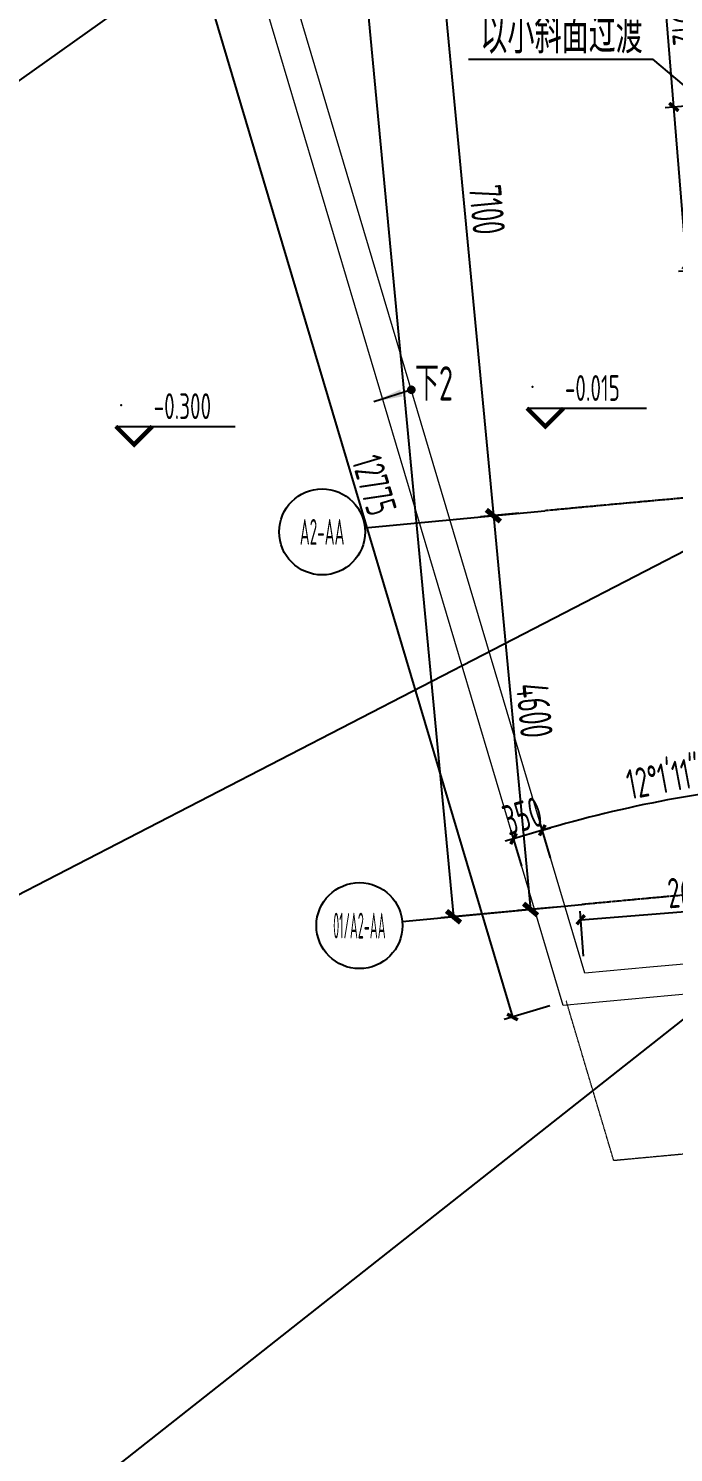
# Model space of a CAD drawing. Header units: millimetres. Extents: x 11639278 to 23698211, y -13072636 to -5537337.
# Drawn here: x 11745049 to 11752550, y -6412739 to -6396176 of the extents above; entities that cross this region are included whole.
import ezdxf
from ezdxf.enums import TextEntityAlignment as Align

# ---------------------------------------------------------------- set-up
doc = ezdxf.new("R2010")
doc.units = ezdxf.units.MM
doc.header["$LTSCALE"] = 10
for name, pattern in [('A2-RG-AXIS$0$CENTER', [2, 1.25, -0.25, 0.25, -0.25]), ('A2-RG-AXIS$0$DOTE', [2.42, 2, -0.2, 0.02, -0.2]), ('A2-RI-F1$0$Overhead 1_16_', [2.579687, 1.5875, -0.992188])]:
    doc.linetypes.add(name, pattern=pattern)
for name, color, linetype in [('A2-RB-F1$0$A-DIMS-100', 1, 'Continuous'), ('A2-RG-AXIS$0$A-AXIS', 1, 'Continuous'), ('A2-RG-AXIS$0$A-DIMS-100', 1, 'Continuous'), ('A2-RG-AXIS$0$A-GRID', 1, 'A2-RG-AXIS$0$CENTER'), ('A2-RG-AXIS$0$A-SYMB', 4, 'Continuous'), ('A2-RI-F1$0$$0$AUDIT_D_120618114340-341', 1, 'Continuous'), ('A2-RI-F1$0$A-SYMB', 4, 'Continuous'), ('A2-RI-F1$0$A-SYMB-AREA', 4, 'Continuous'), ('A2-RI-F1$0$A-SYMB-NAME', 4, 'Continuous'), ('A2-RI-F1$0$AUDIT_D_120618114340-341', 1, 'Continuous'), ('A2-RS-F1$0$A-HATH-GRAY', 8, 'Continuous')]:
    doc.layers.add(name, color=color, linetype=linetype)
doc.layers.add('A2-RI-F1$0$A-DETL-LLIN', color=3, linetype='Continuous', lineweight=5)
doc.layers.add('A2-RI-F1$0$A-FLOR-OVHD', color=8, linetype='A2-RI-F1$0$Overhead 1_16_', lineweight=5)
doc.styles.add('A2-RB-F1$0$XD2008', font='hzs.shx', dxfattribs={"width": 0.7, "bigfont": 'hztxt.shx'})
doc.styles.add('A2-RG-AXIS$0$ECADI', font='hzs.shx', dxfattribs={"width": 0.7, "bigfont": 'hztxt.shx'})
doc.styles.add('A2-RG-AXIS$0$XD2008', font='hzs.shx', dxfattribs={"width": 0.7, "bigfont": 'hztxt.shx'})
doc.styles.add('A2-RI-F1$0$ECADI', font='hzs.shx', dxfattribs={"width": 0.7, "bigfont": 'hztxt.shx'})
doc.styles.add('A2-RI-F1$0$XD2008', font='hzs.shx', dxfattribs={"width": 0.7, "bigfont": 'hztxt.shx'})
doc.dimstyles.new('A2-RB-F1$0$XD100', dxfattribs={"dimscale": 100, "dimtxt": 3.5, "dimasz": 1.5, "dimexe": 1, "dimexo": 2, "dimgap": 0.5, "dimtad": 1, "dimdec": 0, "dimdsep": 46, "dimtxsty": 'A2-RB-F1$0$XD2008', "dimcen": 2.5, "dimclrt": 4, "dimaunit": 1, "dimadec": 0, "dimazin": 0, "dimtfac": 1, "dimtdec": 0, "dimtix": 1, "dimtmove": 1, "dimatfit": 3, "dimfxl": 0, "dimtolj": 1, "dimtzin": 0, "dimarcsym": 0})
doc.dimstyles.new('A2-RB-F1$0$XD100$0', dxfattribs={"dimscale": 100, "dimtxt": 3.5, "dimasz": 1, "dimexe": 1, "dimexo": 2, "dimgap": 0.5, "dimtad": 1, "dimdec": 0, "dimdsep": 46, "dimtxsty": 'A2-RB-F1$0$XD2008', "dimblk1": 'A2-RB-F1$0$_ArchTick', "dimblk2": 'A2-RB-F1$0$_ArchTick', "dimsah": 1, "dimcen": 2.5, "dimclrt": 4, "dimaunit": 1, "dimadec": 0, "dimazin": 0, "dimtfac": 1, "dimtdec": 0, "dimtix": 1, "dimtmove": 1, "dimatfit": 3, "dimfxl": 0, "dimtolj": 1, "dimtzin": 0, "dimarcsym": 0})
doc.dimstyles.new('A2-RG-AXIS$0$XD150$0', dxfattribs={"dimscale": 150, "dimtxt": 2.5, "dimasz": 1, "dimexe": 1, "dimexo": 2, "dimgap": 0.5, "dimtad": 1, "dimdec": 0, "dimdsep": 46, "dimtxsty": 'A2-RG-AXIS$0$XD2008', "dimblk": 'A2-RG-AXIS$0$_ArchTick', "dimcen": 2.5, "dimclrt": 4, "dimaunit": 1, "dimadec": 0, "dimazin": 0, "dimtfac": 1, "dimtdec": 0, "dimtmove": 2, "dimatfit": 3, "dimfxl": 0, "dimtolj": 1, "dimtzin": 0, "dimarcsym": 0})

# ---------------------------------------------------------------- blocks, each defined once
blk = doc.blocks.new('A2-RS-F1')
at = {"layer": 'A2-RS-F1$0$A-HATH-GRAY', "ltscale": 3}
h = blk.add_hatch(color=256, dxfattribs=at)
h.paths.add_polyline_path([(11790491, -6377046), (11789491, -6377011), (11789445, -6378310), (11790445, -6378346)], flags=16)
h.paths.add_polyline_path([(11794711, -6377236), (11794112, -6377197), (11794061, -6377996), (11794660, -6378034)], flags=0)
h.paths.add_polyline_path([(11794483, -6380779), (11793885, -6380740), (11793833, -6381539), (11794432, -6381577)], flags=0)
h.paths.add_polyline_path([(11793887, -6390061), (11793288, -6390022), (11793236, -6390821), (11793835, -6390859)], flags=0)
h.paths.add_polyline_path([(11793659, -6393604), (11793060, -6393565), (11793009, -6394364), (11793607, -6394402)], flags=0)
h.paths.add_polyline_path([(11789926, -6392936), (11788927, -6392901), (11788881, -6394200), (11789880, -6394236)], flags=16)
h.paths.add_polyline_path([(11781272, -6392739), (11780272, -6392732), (11780263, -6394032), (11781263, -6394039)], flags=16)
h.paths.add_polyline_path([(11772615, -6392791), (11771616, -6392812), (11771644, -6394112), (11772644, -6394090)], flags=16)
h.paths.add_polyline_path([(11771836, -6400549, 1), (11772736, -6400549, 1)])
h.paths.add_polyline_path([(11789602, -6400664, 1), (11788702, -6400664, 1)], flags=0)
h.paths.add_polyline_path([(11797126, -6401084, 1), (11798026, -6401084, 1)], flags=0)
h.paths.add_polyline_path([(11772267, -6376895), (11771267, -6376916), (11771295, -6378216), (11772295, -6378194)], flags=16)
h.paths.add_polyline_path([(11781380, -6376840), (11780380, -6376832), (11780371, -6378133), (11781371, -6378140)], flags=16)
h.paths.add_polyline_path([(11752826, -6385566), (11752029, -6385629), (11752188, -6387623), (11752985, -6387560)], flags=17)
h.paths.add_polyline_path([(11757363, -6385213), (11756565, -6385276), (11756724, -6387270), (11757521, -6387205)], flags=17)
h.paths.add_polyline_path([(11762965, -6393141), (11763031, -6394440), (11764030, -6394389), (11763964, -6393090)])
h.paths.add_polyline_path([(11793009, -6394364), (11793607, -6394402), (11793659, -6393604), (11793060, -6393565)], flags=17)
h.paths.add_polyline_path([(11793236, -6390821), (11793835, -6390859), (11793887, -6390061), (11793288, -6390022)], flags=17)
h.paths.add_polyline_path([(11793833, -6381539), (11794432, -6381577), (11794483, -6380779), (11793885, -6380740)], flags=17)
h.paths.add_polyline_path([(11794061, -6377996), (11794660, -6378034), (11794711, -6377236), (11794112, -6377197)], flags=17)
h.paths.add_polyline_path([(11762160, -6377261), (11762226, -6378560), (11763225, -6378509), (11763159, -6377211)], flags=17)
edge = h.paths.add_edge_path(flags=16)
edge.add_arc((11772286, -6400549), 450, 0, 360)
edge = h.paths.add_edge_path(flags=16)
edge.add_arc((11789152, -6400664), 450, 0, 360)
edge = h.paths.add_edge_path()
edge.add_arc((11763857, -6400856), 450, 0, 360)
edge = h.paths.add_edge_path(flags=17)
edge.add_arc((11797576, -6401084), 450, 0, 360)
edge = h.paths.add_edge_path()
edge.add_arc((11755441, -6401404), 450, 0, 360)
h.paths.add_polyline_path([(11756756, -6377587), (11756915, -6379580), (11756117, -6379644), (11755959, -6377650)], flags=17)
h.paths.add_polyline_path([(11757323, -6394797), (11758120, -6394731), (11758001, -6393238), (11757204, -6393301)])
h.paths.add_polyline_path([(11752786, -6395149), (11753584, -6395086), (11753449, -6393391), (11752652, -6393455)])
h.paths.add_polyline_path([(11751581, -6379997), (11752378, -6379934), (11752220, -6377940), (11751422, -6378003)])
edge = h.paths.add_edge_path()
edge.add_line((11771616, -6392813), (11771644, -6394112))
edge.add_line((11771644, -6394112), (11772644, -6394090))
edge.add_line((11772644, -6394090), (11772615, -6392791))
edge.add_line((11772615, -6392791), (11771616, -6392812))
edge.add_line((11780272, -6392732), (11780263, -6394032))
edge.add_line((11780263, -6394032), (11781263, -6394039))
edge.add_line((11781263, -6394039), (11781272, -6392739))
edge.add_line((11781272, -6392739), (11780272, -6392732))
edge.add_line((11788927, -6392901), (11788881, -6394200))
edge.add_line((11788881, -6394200), (11789880, -6394236))
edge.add_line((11789880, -6394236), (11789926, -6392936))
edge.add_line((11789926, -6392936), (11788927, -6392901))
edge.add_line((11789491, -6377011), (11789445, -6378310))
edge.add_line((11789445, -6378310), (11790445, -6378346))
edge.add_line((11790445, -6378346), (11790491, -6377046))
edge.add_line((11790491, -6377046), (11789491, -6377011))
edge.add_line((11780380, -6376833), (11780371, -6378133))
edge.add_line((11780371, -6378133), (11781371, -6378140))
edge.add_line((11781371, -6378140), (11781380, -6376840))
edge.add_line((11781380, -6376840), (11780380, -6376832))
edge.add_line((11771267, -6376917), (11771295, -6378216))
edge.add_line((11771295, -6378216), (11772295, -6378194))
edge.add_line((11772295, -6378194), (11772267, -6376895))
edge.add_line((11772267, -6376895), (11771267, -6376916))
edge.add_line((11756724, -6387270), (11757521, -6387205))
edge.add_line((11756565, -6385276), (11757363, -6385213))
edge.add_line((11756565, -6385276), (11756724, -6387270))
edge.add_line((11752188, -6387623), (11752985, -6387560))
edge.add_line((11752029, -6385629), (11752826, -6385566))
edge.add_line((11752029, -6385629), (11752188, -6387623))
edge.add_line((11752826, -6385566), (11752985, -6387560))
edge.add_line((11757362, -6385205), (11757521, -6387205))
edge = h.paths.add_edge_path()
edge.add_arc((11847549, -6408655), 450, 0, 360)
h.paths.add_polyline_path([(11818747, -6372607), (11817357, -6372439), (11817139, -6374226), (11818529, -6374394)])
h.paths.add_polyline_path([(11827964, -6373889), (11826580, -6373681), (11826310, -6375461), (11827695, -6375669)])
h.paths.add_polyline_path([(11837141, -6375435), (11835763, -6375187), (11835442, -6376958), (11836820, -6377206)])
h.paths.add_polyline_path([(11814457, -6396162), (11815847, -6396332), (11816041, -6394744), (11814651, -6394573)])
h.paths.add_polyline_path([(11851385, -6401917), (11850605, -6401738), (11850371, -6402710), (11851151, -6402890)])
h.paths.add_polyline_path([(11846960, -6400859), (11846180, -6400679), (11845946, -6401652), (11846725, -6401831)])
h.paths.add_polyline_path([(11841338, -6400630), (11839968, -6400341), (11840298, -6398776), (11841668, -6399064)])
h.paths.add_polyline_path([(11831506, -6398704), (11832883, -6398953), (11833168, -6397379), (11831791, -6397129)])
h.paths.add_polyline_path([(11823000, -6397310), (11824384, -6397520), (11824624, -6395938), (11823240, -6395728)])
h.paths.add_polyline_path([(11806985, -6395311), (11806189, -6395237), (11806300, -6394042), (11807096, -6394116)])
h.paths.add_polyline_path([(11800592, -6394829), (11801191, -6394867), (11801242, -6394069), (11800643, -6394030)])
h.paths.add_polyline_path([(11793009, -6394364), (11793607, -6394402), (11793659, -6393604), (11793060, -6393565)], flags=17)
h.paths.add_polyline_path([(11800820, -6391286), (11801419, -6391324), (11801470, -6390526), (11800871, -6390487)])
h.paths.add_polyline_path([(11793236, -6390821), (11793835, -6390859), (11793887, -6390061), (11793288, -6390022)], flags=17)
h.paths.add_polyline_path([(11853037, -6395064), (11853271, -6394091), (11852492, -6393912), (11852257, -6394884)])
h.paths.add_polyline_path([(11854912, -6387286), (11855146, -6386314), (11854366, -6386134), (11854132, -6387107)])
h.paths.add_polyline_path([(11846269, -6377243), (11844899, -6376956), (11844527, -6378717), (11845898, -6379005)])
h.paths.add_polyline_path([(11848612, -6394005), (11848846, -6393033), (11848067, -6392853), (11847832, -6393825)])
h.paths.add_polyline_path([(11850486, -6386227), (11850721, -6385255), (11849941, -6385076), (11849707, -6386048)])
h.paths.add_polyline_path([(11843712, -6384523), (11844299, -6384647), (11844423, -6384060), (11843836, -6383936)])
h.paths.add_polyline_path([(11842062, -6392351), (11842649, -6392475), (11842773, -6391888), (11842185, -6391764)])
h.paths.add_polyline_path([(11808357, -6373042), (11808955, -6373098), (11809029, -6372301), (11808432, -6372246)])
h.paths.add_polyline_path([(11793833, -6381539), (11794432, -6381577), (11794483, -6380779), (11793885, -6380740)], flags=17)
h.paths.add_polyline_path([(11801417, -6382005), (11802015, -6382043), (11802067, -6381245), (11801468, -6381206)])
h.paths.add_polyline_path([(11801644, -6378462), (11802243, -6378500), (11802294, -6377702), (11801696, -6377663)])
h.paths.add_polyline_path([(11794061, -6377996), (11794660, -6378034), (11794711, -6377236), (11794112, -6377197)], flags=17)
h.paths.add_polyline_path([(11808460, -6379480), (11807664, -6379406), (11807775, -6378211), (11808572, -6378285)])
edge = h.paths.add_edge_path(flags=16)
edge.add_arc((11772286, -6400549), 450, 0, 360)
edge = h.paths.add_edge_path(flags=17)
edge.add_arc((11789152, -6400664), 450, 0, 360)
edge = h.paths.add_edge_path(flags=17)
edge.add_arc((11797576, -6401084), 450, 0, 360)
edge = h.paths.add_edge_path()
edge.add_arc((11805984, -6401746), 450, 0, 360)
edge = h.paths.add_edge_path()
edge.add_arc((11814369, -6402649), 450, 0, 360)
edge = h.paths.add_edge_path()
edge.add_arc((11822726, -6403793), 450, 0, 360)
edge = h.paths.add_edge_path()
edge.add_arc((11831046, -6405176), 450, 0, 360)
edge = h.paths.add_edge_path()
edge.add_arc((11839323, -6406797), 450, 0, 360)
edge = h.paths.add_edge_path(flags=17)
edge.add_line((11771616, -6392813), (11771644, -6394112))
edge.add_line((11771644, -6394112), (11772644, -6394090))
edge.add_line((11772644, -6394090), (11772615, -6392791))
edge.add_line((11772615, -6392791), (11771616, -6392812))
edge.add_line((11780272, -6392732), (11780263, -6394032))
edge.add_line((11780263, -6394032), (11781263, -6394039))
edge.add_line((11781263, -6394039), (11781272, -6392739))
edge.add_line((11781272, -6392739), (11780272, -6392732))
edge.add_line((11788927, -6392901), (11788881, -6394200))
edge.add_line((11788881, -6394200), (11789880, -6394236))
edge.add_line((11789880, -6394236), (11789926, -6392936))
edge.add_line((11789926, -6392936), (11788927, -6392901))
edge.add_line((11789491, -6377011), (11789445, -6378310))
edge.add_line((11789445, -6378310), (11790445, -6378346))
edge.add_line((11790445, -6378346), (11790491, -6377046))
edge.add_line((11790491, -6377046), (11789491, -6377011))
edge.add_line((11780380, -6376833), (11780371, -6378133))
edge.add_line((11780371, -6378133), (11781371, -6378140))
edge.add_line((11781371, -6378140), (11781380, -6376840))
edge.add_line((11781380, -6376840), (11780380, -6376832))
edge.add_line((11771267, -6376917), (11771295, -6378216))
edge.add_line((11771295, -6378216), (11772295, -6378194))
edge.add_line((11772295, -6378194), (11772267, -6376895))
edge.add_line((11772267, -6376895), (11771267, -6376916))
edge = h.paths.add_edge_path()
edge.add_arc((11780720, -6400485), 450, 0, 360)
blk = doc.blocks.new('A2-RI-F1$0$ECADI-TAG-HGHT（国标）')
at = {"color": 1}
blk.add_line((-2.12, 2.12), (11.77, 2.12), dxfattribs=at)
at = {"color": 1, "const_width": 0.5}
blk.add_lwpolyline([(-2.12, 2.12), (0, 0), (2.12, 2.12)], dxfattribs=at)
at = {"color": 1}
blk.add_point((-1.48, 4.6), dxfattribs=at)
at = {"style": 'A2-RI-F1$0$XD2008', "width": 0.7}
blk.add_attdef('FL', text='', height=3, dxfattribs=at).set_placement((-2.69, 2.97), align=Align.RIGHT)
for tag, p in [('F.F.L.', (2.28, 2.97)), ('T.O.S.', (2.28, -1.1))]:
    blk.add_attdef(tag, p, '', height=3, dxfattribs=at)
blk = doc.blocks.new('A2-RI-F1$0$5erhfh')
at = {"layer": 'A2-RI-F1$0$A-SYMB-AREA', "style": 'A2-RI-F1$0$ECADI', "width": 0.7}
blk.add_attdef('340M2', text='', height=2.5, dxfattribs=at).set_placement((0, 1.25), align=Align.MIDDLE_LEFT)
at = {"layer": 'A2-RI-F1$0$A-SYMB-NAME', "style": 'A2-RI-F1$0$ECADI', "width": 0.7}
blk.add_attdef('CHINESENAME', (-12.29, 3.09), '', height=4.5, dxfattribs=at)
blk = doc.blocks.new('A2-RI-F1')
at = {"layer": 'A2-RI-F1$0$$0$AUDIT_D_120618114340-341', "extrusion": (0, 0, -1), "const_width": 50}
blk.add_lwpolyline([(-11749480.1, -6400364.8, 1), (-11749522.6, -6400391.2, 1)], format="xyb", close=True, dxfattribs=at)
at = {"layer": 'A2-RI-F1$0$$0$AUDIT_D_120618114340-341', "extrusion": (0, 0, -1)}
blk.add_solid([(-11749397.4, -6400455.4), (-11749371.7, -6400375.3), (-11749063.9, -6400518.1)], dxfattribs=at)
at = {"layer": 'A2-RI-F1$0$A-DETL-LLIN'}
for p, q in [((11751520.5, -6407164.7), (11746921.5, -6391706.3)), ((11751267.1, -6407540.5), (11747612.6, -6395256.7))]:
    blk.add_line(p, q, dxfattribs=at)
for radius, start, end in [(288331.1, 76.215082, 95.414121), (287981.1, 76.179316, 95.471361)]:
    blk.add_arc((11778725.6, -6694209.5), radius, start, end, dxfattribs=at)
at = {"layer": 'A2-RI-F1$0$A-FLOR-OVHD', "ltscale": 0.3}
blk.add_line((11751855.7, -6409343.8), (11751303.6, -6407487.9), dxfattribs=at)
blk.add_arc((11778730.7, -6694178.7), 286100, 75.843269, 95.390058, dxfattribs=at)
at = {"layer": 'A2-RI-F1$0$A-SYMB'}
blk.add_lwpolyline([(11750166.9, -6396531.9), (11752307, -6396531.9), (11754177, -6398105.5)], dxfattribs=at)
at = {"layer": 'A2-RI-F1$0$AUDIT_D_120618114340-341'}
blk.add_line((11749501.4, -6400378), (11749063.9, -6400518.1), dxfattribs=at)
at = {"layer": 'Defpoints', "color": 3}
for p, q in [((11751999.6, -6391753.5), (11731372, -6406443)), ((11767209.5, -6394745), (11732869.5, -6412486)), ((11769256.7, -6394617.2), (11742984, -6415329.5))]:
    blk.add_line(p, q, dxfattribs=at)
blk.add_blockref('A2-RS-F1', (0, 0))
ref = blk.add_blockref('A2-RI-F1$0$5erhfh', (11751532.6, -6396774.9), dxfattribs=dict(xscale=100, yscale=100, zscale=100))
ref.add_attrib('CHINESENAME', '以小斜面过渡', (11750303.5, -6396466.1), dxfattribs={"layer": 'A2-RI-F1$0$A-SYMB-NAME', "height": 450, "style": 'A2-RI-F1$0$ECADI', "width": 0.7})
ref = blk.add_blockref('A2-RI-F1$0$5erhfh', (11750771.8, -6400812.4), dxfattribs=dict(xscale=100, yscale=100, zscale=100))
ref.add_attrib('CHINESENAME', '下2', (11749542.6, -6400503.6), dxfattribs={"layer": 'A2-RI-F1$0$A-SYMB-NAME', "height": 400, "style": 'A2-RI-F1$0$ECADI', "width": 0.7})
at = {"layer": 'A2-RI-F1$0$A-SYMB', "xscale": 99.99999999989086, "yscale": 99.99999999989086, "zscale": 99.99999999989086}
for p, values in [((11751059, -6400804.3), {'F.F.L.': '-0.015'}), ((11746276.4, -6401015.5), {'F.F.L.': '-0.300'})]:
    blk.add_blockref('A2-RI-F1$0$ECADI-TAG-HGHT（国标）', p, dxfattribs=at).add_auto_attribs(values)
blk = doc.blocks.new('A2-RG-AXIS$0$_ArchTick')
at = {"color": 0, "linetype": 'ByBlock', "const_width": 0.4}
blk.add_lwpolyline([(-0.5, -0.5), (0.5, 0.5)], dxfattribs=at)
blk = doc.blocks.new('*D776')
at = {"layer": 'A2-RG-AXIS$0$A-DIMS-100', "color": 0, "lineweight": -2, "ltscale": 3, "transparency": 16777216}
for p, q in [((11750084, -6394746), (11749636, -6394788)), ((11749786, -6394774), (11750455, -6401842)), ((11750753, -6401814), (11750305, -6401857))]:
    blk.add_line(p, q, dxfattribs=at)
at = {"layer": 'Defpoints', "color": 0, "ltscale": 3, "transparency": 16777216}
for p in [(11750383, -6394717), (11750455, -6401842), (11751052, -6401786)]:
    blk.add_point(p, dxfattribs=at)
at = {"layer": 'A2-RG-AXIS$0$A-DIMS-100', "color": 0, "lineweight": -2, "ltscale": 3, "transparency": 16777216, "xscale": 150, "yscale": 150, "zscale": 150}
for p, rotation in [((11749786, -6394774), 95.40764194036541), ((11750455, -6401842), 275.4076419403654)]:
    blk.add_blockref('A2-RG-AXIS$0$_ArchTick', p, dxfattribs=dict(at, rotation=rotation))
at = {"layer": 'A2-RG-AXIS$0$A-DIMS-100', "color": 4, "ltscale": 3, "transparency": 16777216, "insert": (11750382, -6398283), "char_height": 375, "attachment_point": 5, "rotation": 275.4076, "style": 'A2-RG-AXIS$0$XD2008'}
blk.add_mtext('\\A1;7100', dxfattribs=at)
blk = doc.blocks.new('*D777')
at = {"layer": 'A2-RG-AXIS$0$A-DIMS-100', "color": 0, "lineweight": -2, "ltscale": 3, "transparency": 16777216}
for p, q in [((11750753, -6401814), (11750305, -6401857)), ((11750455, -6401842), (11750888, -6406422)), ((11751187, -6406394), (11750739, -6406436))]:
    blk.add_line(p, q, dxfattribs=at)
at = {"layer": 'Defpoints', "color": 0, "ltscale": 3, "transparency": 16777216}
for p in [(11751052, -6401786), (11750888, -6406422), (11751486, -6406365)]:
    blk.add_point(p, dxfattribs=at)
at = {"layer": 'A2-RG-AXIS$0$A-DIMS-100', "color": 0, "lineweight": -2, "ltscale": 3, "transparency": 16777216, "xscale": 150, "yscale": 150, "zscale": 150}
for p, rotation in [((11750455, -6401842), 95.40764194036541), ((11750888, -6406422), 275.4076419403654)]:
    blk.add_blockref('A2-RG-AXIS$0$_ArchTick', p, dxfattribs=dict(at, rotation=rotation))
at = {"layer": 'A2-RG-AXIS$0$A-DIMS-100', "color": 4, "ltscale": 3, "transparency": 16777216, "insert": (11750933, -6404107), "char_height": 375, "attachment_point": 5, "rotation": 275.4076, "style": 'A2-RG-AXIS$0$XD2008'}
blk.add_mtext('\\A1;4600', dxfattribs=at)
blk = doc.blocks.new('*D778')
at = {"layer": 'A2-RG-AXIS$0$A-DIMS-100', "color": 0, "lineweight": -2, "ltscale": 3, "transparency": 16777216}
for p, q in [((11747964, -6372346), (11746620, -6372473)), ((11746769, -6372459), (11749992, -6406507)), ((11751187, -6406394), (11749843, -6406521))]:
    blk.add_line(p, q, dxfattribs=at)
at = {"layer": 'Defpoints', "color": 0, "ltscale": 3, "transparency": 16777216}
for p in [(11748263, -6372318), (11749992, -6406507), (11751486, -6406365)]:
    blk.add_point(p, dxfattribs=at)
at = {"layer": 'A2-RG-AXIS$0$A-DIMS-100', "color": 0, "lineweight": -2, "ltscale": 3, "transparency": 16777216, "xscale": 150, "yscale": 150, "zscale": 150}
for p, rotation in [((11746769, -6372459), 95.40764197918442), ((11749992, -6406507), 275.4076419791845)]:
    blk.add_blockref('A2-RG-AXIS$0$_ArchTick', p, dxfattribs=dict(at, rotation=rotation))
at = {"layer": 'A2-RG-AXIS$0$A-DIMS-100', "color": 4, "ltscale": 3, "transparency": 16777216, "insert": (11748642, -6389458), "char_height": 375, "attachment_point": 5, "rotation": 275.4076, "style": 'A2-RG-AXIS$0$XD2008'}
blk.add_mtext('\\A1;34200', dxfattribs=at)
blk = doc.blocks.new('A2-RG-AXIS$0$ECADI-TAG-GRID')
at = {"color": 13}
blk.add_circle((0, 0), 5, dxfattribs=at)
at = {"style": 'A2-RG-AXIS$0$ECADI', "width": 0.7}
blk.add_attdef('GRID', text='', height=5, dxfattribs=at).set_placement((0, 0), align=Align.MIDDLE)
blk = doc.blocks.new('A2-RB-F1$0$_ArchTick')
at = {"color": 0, "linetype": 'ByBlock', "const_width": 0.4}
blk.add_lwpolyline([(-0.5, -0.5), (0.5, 0.5)], dxfattribs=at)
blk = doc.blocks.new('*D1408')
at = {"layer": 'A2-RB-F1$0$A-DIMS-100', "color": 0, "lineweight": -2, "transparency": 16777216}
for p, q in [((11747469, -6395299), (11746938, -6395457)), ((11747034, -6395429), (11750677, -6407673)), ((11751112, -6407544), (11750581, -6407702))]:
    blk.add_line(p, q, dxfattribs=at)
at = {"layer": 'Defpoints', "color": 0, "transparency": 16777216}
for p in [(11747661, -6395242), (11751303, -6407487), (11750677, -6407673)]:
    blk.add_point(p, dxfattribs=at)
at = {"layer": 'A2-RB-F1$0$A-DIMS-100', "color": 0, "lineweight": -2, "transparency": 16777216, "xscale": 100, "yscale": 100, "zscale": 100}
for p, rotation in [((11747034, -6395429), 106.5680355200604), ((11750677, -6407673), 286.5680355200604)]:
    blk.add_blockref('A2-RB-F1$0$_ArchTick', p, dxfattribs=dict(at, rotation=rotation))
at = {"layer": 'A2-RB-F1$0$A-DIMS-100', "color": 4, "transparency": 16777216, "insert": (11749071, -6401487), "char_height": 350, "attachment_point": 5, "rotation": 286.568, "style": 'A2-RB-F1$0$XD2008'}
blk.add_mtext('\\A1;12775', dxfattribs=at)
blk = doc.blocks.new('*D1262')
at = {"layer": 'A2-RB-F1$0$A-DIMS-100', "color": 0, "lineweight": -2, "transparency": 16777216}
for p, q in [((11753684, -6395079), (11752299, -6395192)), ((11752554, -6397089), (11752398, -6395184)), ((11753839, -6396984), (11752454, -6397097))]:
    blk.add_line(p, q, dxfattribs=at)
at = {"layer": 'Defpoints', "color": 0, "transparency": 16777216}
for p in [(11753883, -6395063), (11752398, -6395184), (11754038, -6396968)]:
    blk.add_point(p, dxfattribs=at)
at = {"layer": 'A2-RB-F1$0$A-DIMS-100', "color": 0, "lineweight": -2, "transparency": 16777216, "xscale": 100, "yscale": 100, "zscale": 100}
for p, rotation in [((11752398, -6395184), 94.66579600365965), ((11752554, -6397089), 274.6657960036596)]:
    blk.add_blockref('A2-RB-F1$0$_ArchTick', p, dxfattribs=dict(at, rotation=rotation))
at = {"layer": 'A2-RB-F1$0$A-DIMS-100', "color": 4, "transparency": 16777216, "insert": (11752700, -6396118), "char_height": 350, "attachment_point": 5, "rotation": 274.6658, "style": 'A2-RB-F1$0$XD2008'}
blk.add_mtext('\\A1;1912', dxfattribs=at)
blk = doc.blocks.new('*D1263')
at = {"layer": 'A2-RB-F1$0$A-DIMS-100', "color": 0, "lineweight": -2, "transparency": 16777216}
for p, q in [((11753839, -6396984), (11752454, -6397097)), ((11752709, -6398994), (11752554, -6397089)), ((11753995, -6398890), (11752610, -6399003))]:
    blk.add_line(p, q, dxfattribs=at)
at = {"layer": 'Defpoints', "color": 0, "transparency": 16777216}
for p in [(11754038, -6396968), (11752554, -6397089), (11754194, -6398873)]:
    blk.add_point(p, dxfattribs=at)
at = {"layer": 'A2-RB-F1$0$A-DIMS-100', "color": 0, "lineweight": -2, "transparency": 16777216, "xscale": 100, "yscale": 100, "zscale": 100}
for p, rotation in [((11752554, -6397089), 94.66579600365965), ((11752709, -6398994), 274.6657960036596)]:
    blk.add_blockref('A2-RB-F1$0$_ArchTick', p, dxfattribs=dict(at, rotation=rotation))
at = {"layer": 'A2-RB-F1$0$A-DIMS-100', "color": 4, "transparency": 16777216, "insert": (11752856, -6398024), "char_height": 350, "attachment_point": 5, "rotation": 274.6658, "style": 'A2-RB-F1$0$XD2008'}
blk.add_mtext('\\A1;1912', dxfattribs=at)
blk = doc.blocks.new('*D1056')
at = {"layer": 'A2-RB-F1$0$A-DIMS-100', "color": 0, "lineweight": -2, "transparency": 16777216}
blk.add_arc((11755101, -6419199), 14292, 94.5483, 106.568, dxfattribs=at)
at = {"layer": 'Defpoints', "color": 0, "transparency": 16777216}
for p in [(11751111, -6369045), (11746922, -6391706), (11752975, -6405066), (11751520, -6407165), (11754299, -6409124)]:
    blk.add_point(p, dxfattribs=at)
at = {"layer": 'A2-RB-F1$0$A-DIMS-100', "color": 0, "lineweight": -2, "transparency": 16777216, "xscale": 100, "yscale": 100, "zscale": 100}
for p, rotation in [((11753967, -6404952), 4.548265622665835), ((11751025, -6405501), 196.5680355200809)]:
    blk.add_blockref('A2-RB-F1$0$_ArchTick', p, dxfattribs=dict(at, rotation=rotation))
at = {"layer": 'A2-RB-F1$0$A-DIMS-100', "color": 4, "transparency": 16777216, "insert": (11752435, -6404895), "char_height": 350, "attachment_point": 5, "rotation": 10.5582, "style": 'A2-RB-F1$0$XD2008'}
blk.add_mtext('\\A1;12°1\'11"', dxfattribs=at)
blk = doc.blocks.new('*D1057')
at = {"layer": 'A2-RB-F1$0$A-DIMS-100', "color": 0, "lineweight": -2, "transparency": 16777216}
for p, q in [((11750785, -6405919), (11750661, -6405505)), ((11751025, -6405501), (11750690, -6405600)), ((11751120, -6405820), (11750997, -6405405)), ((11751025, -6405501), (11751121, -6405472)), ((11750690, -6405600), (11750594, -6405629))]:
    blk.add_line(p, q, dxfattribs=at)
at = {"layer": 'Defpoints', "color": 0, "transparency": 16777216}
for p in [(11750690, -6405600), (11751177, -6406011), (11750842, -6406111)]:
    blk.add_point(p, dxfattribs=at)
at = {"layer": 'A2-RB-F1$0$A-DIMS-100', "color": 0, "lineweight": -2, "transparency": 16777216, "xscale": 100, "yscale": 100, "zscale": 100}
for p, rotation in [((11750690, -6405600), 16.56803552027812), ((11751025, -6405501), 196.5680355202781)]:
    blk.add_blockref('A2-RB-F1$0$_ArchTick', p, dxfattribs=dict(at, rotation=rotation))
at = {"layer": 'A2-RB-F1$0$A-DIMS-100', "color": 4, "transparency": 16777216, "insert": (11750794, -6405335), "char_height": 350, "attachment_point": 5, "rotation": 16.568, "style": 'A2-RB-F1$0$XD2008'}
blk.add_mtext('\\A1;350', dxfattribs=at)
blk = doc.blocks.new('*D1058')
at = {"layer": 'A2-RB-F1$0$A-DIMS-100', "color": 0, "lineweight": -2, "transparency": 16777216}
for p, q in [((11751471, -6406542), (11754077, -6406334)), ((11754111, -6406758), (11754069, -6406235)), ((11751505, -6406965), (11751463, -6406442))]:
    blk.add_line(p, q, dxfattribs=at)
at = {"layer": 'Defpoints', "color": 0, "transparency": 16777216}
for p in [(11754077, -6406334), (11754127, -6406957), (11751520, -6407165)]:
    blk.add_point(p, dxfattribs=at)
at = {"layer": 'A2-RB-F1$0$A-DIMS-100', "color": 0, "lineweight": -2, "transparency": 16777216, "xscale": 100, "yscale": 100, "zscale": 100}
for p, rotation in [((11754077, -6406334), 4.548265622652922), ((11751471, -6406542), 184.5482656226529)]:
    blk.add_blockref('A2-RB-F1$0$_ArchTick', p, dxfattribs=dict(at, rotation=rotation))
at = {"layer": 'A2-RB-F1$0$A-DIMS-100', "color": 4, "transparency": 16777216, "insert": (11752756, -6406214), "char_height": 350, "attachment_point": 5, "rotation": 4.5483, "style": 'A2-RB-F1$0$XD2008'}
blk.add_mtext('\\A1;2615', dxfattribs=at)
blk = doc.blocks.new('A2-RG-AXIS')
at = {"layer": 'A2-RG-AXIS$0$A-AXIS', "ltscale": 3}
for p, q in [((11748961.4, -6401983.8), (11751052.1, -6401785.8)), ((11749394.9, -6406563.3), (11751485.6, -6406365.4))]:
    blk.add_line(p, q, dxfattribs=at)
at = {"layer": 'A2-RG-AXIS$0$A-GRID', "linetype": 'A2-RG-AXIS$0$DOTE'}
for radius, start, end in [(304100, 75.589285, 95.407644), (300800, 75.589285, 95.407644), (293700, 75.589281, 95.407645), (289100, 75.589281, 95.407645)]:
    blk.add_arc((11778730.7, -6694178.7), radius, start, end, dxfattribs=at)
at = {"layer": 'A2-RG-AXIS$0$A-SYMB'}
ref = blk.add_blockref('A2-RG-AXIS$0$ECADI-TAG-GRID', (11748463.7, -6402030.9), dxfattribs=dict(at, xscale=100, yscale=100, zscale=100))
ref.add_attrib('GRID', 'A2-AA', dxfattribs={"layer": '0', "extrusion": (0, 0, -1), "height": 300, "style": 'A2-RG-AXIS$0$ECADI', "text_generation_flag": 2, "width": 0.5}).set_placement((-11748463.7, -6402030.9), align=Align.MIDDLE)
ref = blk.add_blockref('A2-RG-AXIS$0$ECADI-TAG-GRID', (11748897.2, -6406610.4), dxfattribs=dict(at, xscale=100, yscale=100, zscale=100))
ref.add_attrib('GRID', '01/A2-AA', dxfattribs={"layer": '0', "extrusion": (0, 0, -1), "height": 300, "style": 'A2-RG-AXIS$0$ECADI', "text_generation_flag": 2, "width": 0.4}).set_placement((-11748897.2, -6406610.4), align=Align.MIDDLE)
at = {"layer": 'A2-RG-AXIS$0$A-DIMS-100', "ltscale": 3}
dim = blk.add_aligned_dim(p1=(11748262.6, -6372317.6), p2=(11751485.6, -6406365.4), distance=-1500, dimstyle='A2-RG-AXIS$0$XD150$0', dxfattribs=at)
dim.commit()
dim.dimension.update_dxf_attribs({"geometry": '*D778', "text_midpoint": (11748642.1, -6389458.1)})
for base, p1, p2, picture, middle in [((11750454.8, -6401842.4), (11750383, -6394717.5), (11751052.1, -6401785.8), '*D776', (11750381.5, -6398283.5)), ((11750888.3, -6406421.9), (11751052.1, -6401785.8), (11751485.6, -6406365.4), '*D777', (11750932.8, -6404107.4))]:
    dim = blk.add_linear_dim(base=base, p1=p1, p2=p2, angle=95.40764, dimstyle='A2-RG-AXIS$0$XD150$0', dxfattribs=at)
    dim.commit()
    dim.dimension.update_dxf_attribs({"geometry": picture, "text_midpoint": middle})
blk = doc.blocks.new('A2-RB-F1')
at = {"layer": 'A2-RB-F1$0$A-DIMS-100'}
dim = blk.add_angular_dim_2l(base=(11752974.7428, -6405066.3402), line1=((11751520.4607, -6407164.7339), (11746921.5015, -6391706.3377)), line2=((11754299.2383, -6409123.7784), (11751111.0006, -6369045.0507)), dimstyle='A2-RB-F1$0$XD100', override={"dimasz": 1, "dimblk1": 'A2-RB-F1$0$_ArchTick', "dimblk2": 'A2-RB-F1$0$_ArchTick', "dimsah": 1, "dimadec": 4}, dxfattribs=at)
dim.commit()
dim.dimension.update_dxf_attribs({"geometry": '*D1056', "text_midpoint": (11752434.6729, -6404895.3357)})
for p1, p2, distance, picture, middle in [((11754038.4, -6396968.1), (11753882.9, -6395062.9), 1489.4, '*D1262', (11752700.4, -6396118.3)), ((11747660.5, -6395242.4), (11751303.3, -6407486.8), -653.7, '*D1408', (11749071, -6401486.8)), ((11754193.9, -6398873.3), (11754038.4, -6396968.1), 1489.4, '*D1263', (11752855.9, -6398023.5)), ((11751177.3, -6406011.3), (11750841.8, -6406111.1), -532.7, '*D1057', (11750793.5, -6405334.9)), ((11751520.5, -6407164.7), (11754126.9, -6406957.4), 625, '*D1058', (11752756.3, -6406213.8))]:
    dim = blk.add_aligned_dim(p1=p1, p2=p2, distance=distance, dimstyle='A2-RB-F1$0$XD100$0', dxfattribs=at)
    dim.commit()
    dim.dimension.update_dxf_attribs({"geometry": picture, "text_midpoint": middle})

msp = doc.modelspace()

# ---------------------------------------------------------------- block references
for name in ['A2-RI-F1', 'A2-RB-F1', 'A2-RG-AXIS']:
    msp.add_blockref(name, (0, 0))

doc.saveas('drawing.dxf')
